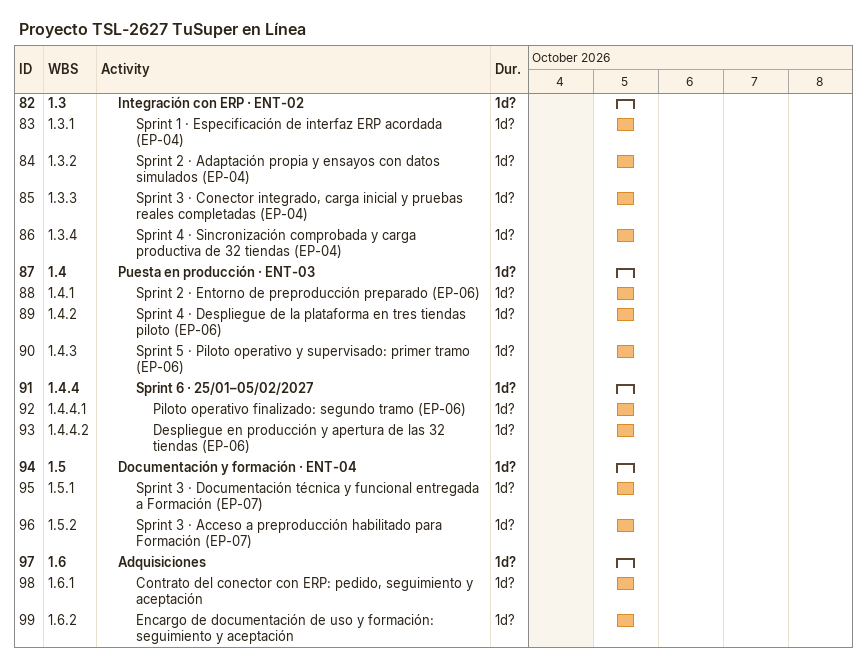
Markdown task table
Proyecto TSL-2627 TuSuper en Línea

| ID | WBS | Task | Duration | Start | Finish |
|---|---|---|---|---|---|
| 82 | 1.3 | **Integración con ERP · ENT-02** | 1d? | 2026-10-05 | 2026-10-05 |
| 83 | 1.3.1 | Sprint 1 · Especificación de interfaz ERP acordada (EP-04) | 1d? | 2026-10-05 | 2026-10-05 |
| 84 | 1.3.2 | Sprint 2 · Adaptación propia y ensayos con datos simulados (EP-04) | 1d? | 2026-10-05 | 2026-10-05 |
| 85 | 1.3.3 | Sprint 3 · Conector integrado, carga inicial y pruebas reales completadas (EP-04) | 1d? | 2026-10-05 | 2026-10-05 |
| 86 | 1.3.4 | Sprint 4 · Sincronización comprobada y carga productiva de 32 tiendas (EP-04) | 1d? | 2026-10-05 | 2026-10-05 |
| 87 | 1.4 | **Puesta en producción · ENT-03** | 1d? | 2026-10-05 | 2026-10-05 |
| 88 | 1.4.1 | Sprint 2 · Entorno de preproducción preparado (EP-06) | 1d? | 2026-10-05 | 2026-10-05 |
| 89 | 1.4.2 | Sprint 4 · Despliegue de la plataforma en tres tiendas piloto (EP-06) | 1d? | 2026-10-05 | 2026-10-05 |
| 90 | 1.4.3 | Sprint 5 · Piloto operativo y supervisado: primer tramo (EP-06) | 1d? | 2026-10-05 | 2026-10-05 |
| 91 | 1.4.4 | **Sprint 6 · 25/01–05/02/2027** | 1d? | 2026-10-05 | 2026-10-05 |
| 92 | 1.4.4.1 | Piloto operativo finalizado: segundo tramo (EP-06) | 1d? | 2026-10-05 | 2026-10-05 |
| 93 | 1.4.4.2 | Despliegue en producción y apertura de las 32 tiendas (EP-06) | 1d? | 2026-10-05 | 2026-10-05 |
| 94 | 1.5 | **Documentación y formación · ENT-04** | 1d? | 2026-10-05 | 2026-10-05 |
| 95 | 1.5.1 | Sprint 3 · Documentación técnica y funcional entregada a Formación (EP-07) | 1d? | 2026-10-05 | 2026-10-05 |
| 96 | 1.5.2 | Sprint 3 · Acceso a preproducción habilitado para Formación (EP-07) | 1d? | 2026-10-05 | 2026-10-05 |
| 97 | 1.6 | **Adquisiciones** | 1d? | 2026-10-05 | 2026-10-05 |
| 98 | 1.6.1 | Contrato del conector con ERP: pedido, seguimiento y aceptación | 1d? | 2026-10-05 | 2026-10-05 |
| 99 | 1.6.2 | Encargo de documentación de uso y formación: seguimiento y aceptación | 1d? | 2026-10-05 | 2026-10-05 |
